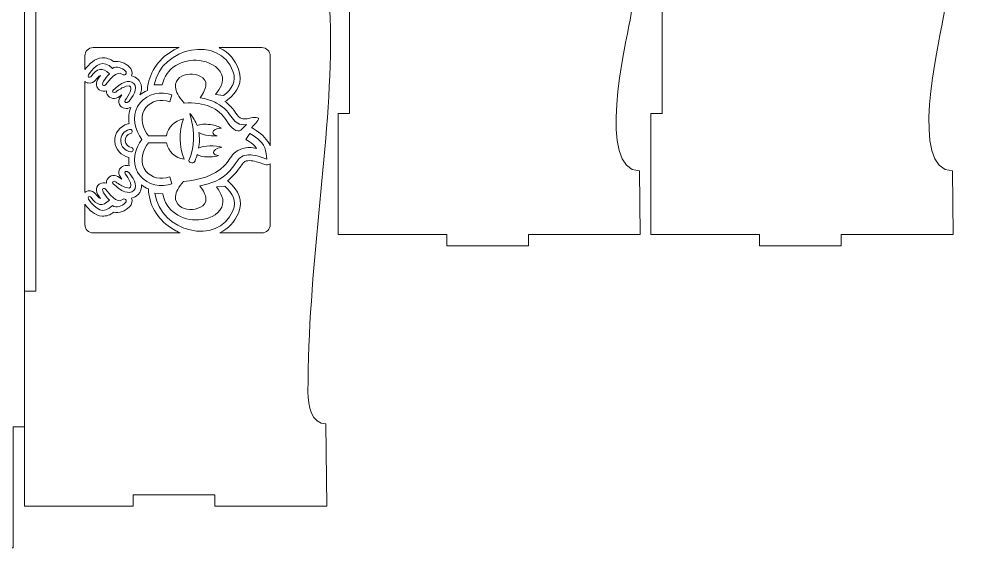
# Model space of a CAD drawing. Header units: millimetres. Extents: x -1461 to 1461, y -777 to 775.
# Drawn here: x -75.8 to 174.7, y 85.1 to 228.3 of the extents above; entities that cross this region are included whole.
import ezdxf

# ---------------------------------------------------------------- set-up
doc = ezdxf.new("R2010")
doc.units = ezdxf.units.MM
doc.header["$MEASUREMENT"] = 0
doc.layers.add('Camada 1', color=7, linetype='Continuous')

msp = doc.modelspace()

# ---------------------------------------------------------------- linework, layer by layer
at = {"layer": 'Camada 1', "color": 250, "lineweight": 20}
for points, knots in [([(6.8056, 290.9097), (6.5481, 319.8401), (0.8216, 350.2148), (0.8216, 382.8412), (0.8216, 382.8412), (0.8216, 386.4996), (1.8076, 391.3169), (5.6054, 391.3169), (5.6054, 391.3169), (5.6054, 391.3169), (5.8027, 413.1373), (5.8027, 413.1373), (5.8027, 413.1373), (5.8027, 413.1373), (-23.8626, 413.1622), (-23.8626, 413.1622), (-23.8626, 413.1622), (-23.8626, 413.1622), (-23.8626, 410.1373), (-23.8626, 410.1373), (-23.8626, 410.1373), (-23.8626, 410.1373), (-45.4768, 410.1373), (-45.4768, 410.1373), (-45.4768, 410.1373), (-45.4768, 410.1373), (-45.4768, 413.1622), (-45.4768, 413.1622), (-45.4768, 413.1622), (-45.4768, 413.1622), (-74.2823, 413.1373), (-74.2823, 413.1373), (-74.2823, 413.1373), (-74.2823, 413.1373), (-74.2823, 356.1361), (-74.2823, 356.1361), (-74.2823, 356.1361), (-74.2823, 356.1361), (-71.276, 356.1361), (-71.276, 356.1361), (-71.276, 356.1361), (-71.276, 356.1361), (-71.276, 156.1387), (-71.276, 156.1387), (-71.276, 156.1387), (-71.276, 156.1387), (-74.2823, 156.1387), (-74.2823, 156.1387), (-74.2823, 156.1387), (-74.2823, 156.1387), (-74.2823, 99.1375), (-74.2823, 99.1375), (-74.2823, 99.1375), (-74.2823, 99.1375), (-45.4768, 99.1126), (-45.4768, 99.1126), (-45.4768, 99.1126), (-45.4768, 99.1126), (-45.4768, 102.1375), (-45.4768, 102.1375), (-45.4768, 102.1375), (-45.4768, 102.1375), (-23.8626, 102.1375), (-23.8626, 102.1375), (-23.8626, 102.1375), (-23.8626, 102.1375), (-23.8626, 99.1126), (-23.8626, 99.1126), (-23.8626, 99.1126), (-23.8626, 99.1126), (5.8027, 99.1375), (5.8027, 99.1375), (5.8027, 99.1375), (5.8027, 99.1375), (5.6054, 120.9579), (5.6054, 120.9579), (5.6054, 120.9579), (1.8076, 120.9579), (0.8216, 125.7752), (0.8216, 129.4336), (0.8216, 129.4336), (0.8216, 162.06), (6.5481, 192.4347), (6.8056, 221.3651), (6.8056, 221.3651), (6.9173, 233.8573), (5.9213, 245.3468), (2.26, 256.1133), (2.26, 256.1133), (2.26, 256.1133), (2.2682, 256.1374), (2.2682, 256.1374), (2.2682, 256.1374), (2.2682, 256.1374), (2.26, 256.1615), (2.26, 256.1615), (2.26, 256.1615), (5.9213, 266.928), (6.9173, 278.4175), (6.8056, 290.9097)], [0, 0, 0, 0, 0.03846154, 0.03846154, 0.03846154, 0.03846154, 0.07692308, 0.07692308, 0.07692308, 0.07692308, 0.11538462, 0.11538462, 0.11538462, 0.11538462, 0.15384615, 0.15384615, 0.15384615, 0.15384615, 0.19230769, 0.19230769, 0.19230769, 0.19230769, 0.23076923, 0.23076923, 0.23076923, 0.23076923, 0.26923077, 0.26923077, 0.26923077, 0.26923077, 0.30769231, 0.30769231, 0.30769231, 0.30769231, 0.34615385, 0.34615385, 0.34615385, 0.34615385, 0.38461538, 0.38461538, 0.38461538, 0.38461538, 0.42307692, 0.42307692, 0.42307692, 0.42307692, 0.46153846, 0.46153846, 0.46153846, 0.46153846, 0.5, 0.5, 0.5, 0.5, 0.53846154, 0.53846154, 0.53846154, 0.53846154, 0.57692308, 0.57692308, 0.57692308, 0.57692308, 0.61538462, 0.61538462, 0.61538462, 0.61538462, 0.65384615, 0.65384615, 0.65384615, 0.65384615, 0.69230769, 0.69230769, 0.69230769, 0.69230769, 0.73076923, 0.73076923, 0.73076923, 0.73076923, 0.76923077, 0.76923077, 0.76923077, 0.76923077, 0.80769231, 0.80769231, 0.80769231, 0.80769231, 0.84615385, 0.84615385, 0.84615385, 0.84615385, 0.88461538, 0.88461538, 0.88461538, 0.88461538, 0.92307692, 0.92307692, 0.92307692, 0.92307692, 1, 1, 1, 1]), ([(11.8027, 378.115), (11.8027, 378.115), (11.8027, 203.2142), (11.8027, 203.2142), (11.8027, 203.2142), (11.8027, 203.2142), (8.8027, 203.2142), (8.8027, 203.2142), (8.8027, 203.2142), (8.8027, 203.2142), (8.8027, 171.1919), (8.8027, 171.1919), (8.8027, 171.1919), (8.8027, 171.1919), (11.8027, 171.1919), (11.8027, 171.1919), (11.8027, 171.1919), (11.8027, 171.1919), (11.8027, 171.1894), (11.8027, 171.1894), (11.8027, 171.1894), (11.8027, 171.1894), (37.6082, 171.1696), (37.6082, 171.1696), (37.6082, 171.1696), (37.6082, 171.1696), (37.6082, 168.1919), (37.6082, 168.1919), (37.6082, 168.1919), (37.6082, 168.1919), (59.2224, 168.1919), (59.2224, 168.1919), (59.2224, 168.1919), (59.2224, 168.1919), (59.2224, 171.1696), (59.2224, 171.1696), (59.2224, 171.1696), (59.2224, 171.1696), (88.8877, 171.1919), (88.8877, 171.1919), (88.8877, 171.1919), (88.8877, 171.1919), (88.711, 188.0372), (88.711, 188.0372), (88.711, 188.0372), (77.0869, 188.0372), (85.0314, 221.7011), (86.1694, 227.9679), (86.1694, 227.9679), (90.7963, 253.4472), (91.7824, 265.5646), (83.2468, 290.6646), (83.2468, 290.6646), (91.3805, 314.5826), (91.471, 327.579), (85.7506, 351.9555), (85.7506, 351.9555), (84.6075, 356.8268), (77.0447, 393.292), (88.711, 393.292), (88.711, 393.292), (88.711, 393.292), (88.8877, 410.1373), (88.8877, 410.1373), (88.8877, 410.1373), (88.8877, 410.1373), (59.2224, 410.1596), (59.2224, 410.1596), (59.2224, 410.1596), (59.2224, 410.1596), (59.2224, 413.1373), (59.2224, 413.1373), (59.2224, 413.1373), (59.2224, 413.1373), (37.6082, 413.1373), (37.6082, 413.1373), (37.6082, 413.1373), (37.6082, 413.1373), (37.6082, 410.1596), (37.6082, 410.1596), (37.6082, 410.1596), (37.6082, 410.1596), (11.8027, 410.1398), (11.8027, 410.1398), (11.8027, 410.1398), (11.8027, 410.1398), (11.8027, 410.1373), (11.8027, 410.1373), (11.8027, 410.1373), (11.8027, 410.1373), (8.8027, 410.1373), (8.8027, 410.1373), (8.8027, 410.1373), (8.8027, 410.1373), (8.8027, 378.115), (8.8027, 378.115), (8.8027, 378.115), (8.8027, 378.115), (11.8027, 378.115), (11.8027, 378.115)], [0, 0, 0, 0, 0.03846154, 0.03846154, 0.03846154, 0.03846154, 0.07692308, 0.07692308, 0.07692308, 0.07692308, 0.11538462, 0.11538462, 0.11538462, 0.11538462, 0.15384615, 0.15384615, 0.15384615, 0.15384615, 0.19230769, 0.19230769, 0.19230769, 0.19230769, 0.23076923, 0.23076923, 0.23076923, 0.23076923, 0.26923077, 0.26923077, 0.26923077, 0.26923077, 0.30769231, 0.30769231, 0.30769231, 0.30769231, 0.34615385, 0.34615385, 0.34615385, 0.34615385, 0.38461538, 0.38461538, 0.38461538, 0.38461538, 0.42307692, 0.42307692, 0.42307692, 0.42307692, 0.46153846, 0.46153846, 0.46153846, 0.46153846, 0.5, 0.5, 0.5, 0.5, 0.53846154, 0.53846154, 0.53846154, 0.53846154, 0.57692308, 0.57692308, 0.57692308, 0.57692308, 0.61538462, 0.61538462, 0.61538462, 0.61538462, 0.65384615, 0.65384615, 0.65384615, 0.65384615, 0.69230769, 0.69230769, 0.69230769, 0.69230769, 0.73076923, 0.73076923, 0.73076923, 0.73076923, 0.76923077, 0.76923077, 0.76923077, 0.76923077, 0.80769231, 0.80769231, 0.80769231, 0.80769231, 0.84615385, 0.84615385, 0.84615385, 0.84615385, 0.88461538, 0.88461538, 0.88461538, 0.88461538, 0.92307692, 0.92307692, 0.92307692, 0.92307692, 1, 1, 1, 1]), ([(94.711, 378.115), (94.711, 378.115), (94.711, 203.2142), (94.711, 203.2142), (94.711, 203.2142), (94.711, 203.2142), (91.711, 203.2142), (91.711, 203.2142), (91.711, 203.2142), (91.711, 203.2142), (91.711, 171.1919), (91.711, 171.1919), (91.711, 171.1919), (91.711, 171.1919), (94.711, 171.1919), (94.711, 171.1919), (94.711, 171.1919), (94.711, 171.1919), (94.711, 171.1894), (94.711, 171.1894), (94.711, 171.1894), (94.711, 171.1894), (120.5165, 171.1696), (120.5165, 171.1696), (120.5165, 171.1696), (120.5165, 171.1696), (120.5165, 168.1919), (120.5165, 168.1919), (120.5165, 168.1919), (120.5165, 168.1919), (142.1307, 168.1919), (142.1307, 168.1919), (142.1307, 168.1919), (142.1307, 168.1919), (142.1307, 171.1696), (142.1307, 171.1696), (142.1307, 171.1696), (142.1307, 171.1696), (171.796, 171.1919), (171.796, 171.1919), (171.796, 171.1919), (171.796, 171.1919), (171.6193, 188.0372), (171.6193, 188.0372), (171.6193, 188.0372), (159.9952, 188.0372), (167.9397, 221.7011), (169.0777, 227.9679), (169.0777, 227.9679), (173.7046, 253.4472), (174.6907, 265.5646), (166.1551, 290.6646), (166.1551, 290.6646), (174.2888, 314.5826), (174.3793, 327.579), (168.6589, 351.9555), (168.6589, 351.9555), (167.5158, 356.8268), (159.953, 393.292), (171.6193, 393.292), (171.6193, 393.292), (171.6193, 393.292), (171.796, 410.1373), (171.796, 410.1373), (171.796, 410.1373), (171.796, 410.1373), (142.1307, 410.1596), (142.1307, 410.1596), (142.1307, 410.1596), (142.1307, 410.1596), (142.1307, 413.1373), (142.1307, 413.1373), (142.1307, 413.1373), (142.1307, 413.1373), (120.5165, 413.1373), (120.5165, 413.1373), (120.5165, 413.1373), (120.5165, 413.1373), (120.5165, 410.1596), (120.5165, 410.1596), (120.5165, 410.1596), (120.5165, 410.1596), (94.711, 410.1398), (94.711, 410.1398), (94.711, 410.1398), (94.711, 410.1398), (94.711, 410.1373), (94.711, 410.1373), (94.711, 410.1373), (94.711, 410.1373), (91.711, 410.1373), (91.711, 410.1373), (91.711, 410.1373), (91.711, 410.1373), (91.711, 378.115), (91.711, 378.115), (91.711, 378.115), (91.711, 378.115), (94.711, 378.115), (94.711, 378.115)], [0, 0, 0, 0, 0.03846154, 0.03846154, 0.03846154, 0.03846154, 0.07692308, 0.07692308, 0.07692308, 0.07692308, 0.11538462, 0.11538462, 0.11538462, 0.11538462, 0.15384615, 0.15384615, 0.15384615, 0.15384615, 0.19230769, 0.19230769, 0.19230769, 0.19230769, 0.23076923, 0.23076923, 0.23076923, 0.23076923, 0.26923077, 0.26923077, 0.26923077, 0.26923077, 0.30769231, 0.30769231, 0.30769231, 0.30769231, 0.34615385, 0.34615385, 0.34615385, 0.34615385, 0.38461538, 0.38461538, 0.38461538, 0.38461538, 0.42307692, 0.42307692, 0.42307692, 0.42307692, 0.46153846, 0.46153846, 0.46153846, 0.46153846, 0.5, 0.5, 0.5, 0.5, 0.53846154, 0.53846154, 0.53846154, 0.53846154, 0.57692308, 0.57692308, 0.57692308, 0.57692308, 0.61538462, 0.61538462, 0.61538462, 0.61538462, 0.65384615, 0.65384615, 0.65384615, 0.65384615, 0.69230769, 0.69230769, 0.69230769, 0.69230769, 0.73076923, 0.73076923, 0.73076923, 0.73076923, 0.76923077, 0.76923077, 0.76923077, 0.76923077, 0.80769231, 0.80769231, 0.80769231, 0.80769231, 0.84615385, 0.84615385, 0.84615385, 0.84615385, 0.88461538, 0.88461538, 0.88461538, 0.88461538, 0.92307692, 0.92307692, 0.92307692, 0.92307692, 1, 1, 1, 1]), ([(-134.2835, 330.0523), (-134.2835, 330.0523), (-334.2809, 330.0523), (-334.2809, 330.0523), (-334.2809, 330.0523), (-334.2809, 330.0523), (-334.2809, 327.0523), (-334.2809, 327.0523), (-334.2809, 327.0523), (-334.2809, 327.0523), (-391.2821, 327.0523), (-391.2821, 327.0523), (-391.2821, 327.0523), (-391.2821, 327.0523), (-391.2821, 295.03), (-391.2821, 295.03), (-391.2821, 295.03), (-391.2821, 295.03), (-394.2821, 295.03), (-394.2821, 295.03), (-394.2821, 295.03), (-394.2821, 295.03), (-394.2821, 120.1292), (-394.2821, 120.1292), (-394.2821, 120.1292), (-394.2821, 120.1292), (-391.2821, 120.1292), (-391.2821, 120.1292), (-391.2821, 120.1292), (-391.2821, 120.1292), (-391.2821, 88.1069), (-391.2821, 88.1069), (-391.2821, 88.1069), (-391.2821, 88.1069), (-334.2809, 88.1069), (-334.2809, 88.1069), (-334.2809, 88.1069), (-334.2809, 88.1069), (-334.2809, 85.1069), (-334.2809, 85.1069), (-334.2809, 85.1069), (-334.2809, 85.1069), (-134.2835, 85.1069), (-134.2835, 85.1069), (-134.2835, 85.1069), (-134.2835, 85.1069), (-134.2835, 88.1069), (-134.2835, 88.1069), (-134.2835, 88.1069), (-134.2835, 88.1069), (-77.2821, 88.1069), (-77.2821, 88.1069), (-77.2821, 88.1069), (-77.2821, 88.1069), (-77.2821, 120.1292), (-77.2821, 120.1292), (-77.2821, 120.1292), (-77.2821, 120.1292), (-74.2821, 120.1292), (-74.2821, 120.1292), (-74.2821, 120.1292), (-74.2821, 120.1292), (-74.2821, 295.03), (-74.2821, 295.03), (-74.2821, 295.03), (-74.2821, 295.03), (-77.2821, 295.03), (-77.2821, 295.03), (-77.2821, 295.03), (-77.2821, 295.03), (-77.2821, 327.0523), (-77.2821, 327.0523), (-77.2821, 327.0523), (-77.2821, 327.0523), (-134.2835, 327.0523), (-134.2835, 327.0523), (-134.2835, 327.0523), (-134.2835, 327.0523), (-134.2835, 330.0523), (-134.2835, 330.0523)], [0, 0, 0, 0, 0.04761905, 0.04761905, 0.04761905, 0.04761905, 0.0952381, 0.0952381, 0.0952381, 0.0952381, 0.14285714, 0.14285714, 0.14285714, 0.14285714, 0.19047619, 0.19047619, 0.19047619, 0.19047619, 0.23809524, 0.23809524, 0.23809524, 0.23809524, 0.28571429, 0.28571429, 0.28571429, 0.28571429, 0.33333333, 0.33333333, 0.33333333, 0.33333333, 0.38095238, 0.38095238, 0.38095238, 0.38095238, 0.42857143, 0.42857143, 0.42857143, 0.42857143, 0.47619048, 0.47619048, 0.47619048, 0.47619048, 0.52380952, 0.52380952, 0.52380952, 0.52380952, 0.57142857, 0.57142857, 0.57142857, 0.57142857, 0.61904762, 0.61904762, 0.61904762, 0.61904762, 0.66666667, 0.66666667, 0.66666667, 0.66666667, 0.71428571, 0.71428571, 0.71428571, 0.71428571, 0.76190476, 0.76190476, 0.76190476, 0.76190476, 0.80952381, 0.80952381, 0.80952381, 0.80952381, 0.85714286, 0.85714286, 0.85714286, 0.85714286, 0.9047619, 0.9047619, 0.9047619, 0.9047619, 1, 1, 1, 1]), ([(-39.9452, 210.7917), (-38.0061, 221.0395), (-22.4803, 224.0079), (-19.0403, 214.4367), (-19.0403, 214.4367), (-18.0292, 211.6231), (-19.3829, 209.8088), (-21.5291, 207.9636), (-21.5291, 207.9636), (-21.5291, 207.9636), (-23.7011, 208.3093), (-23.7011, 208.3093), (-23.7011, 208.3093), (-22.5031, 209.8686), (-21.2413, 211.5604), (-22.0495, 213.6248), (-22.0495, 213.6248), (-22.9129, 215.8306), (-25.7002, 216.9756), (-27.9301, 217.2614), (-27.9301, 217.2614), (-32.3809, 217.8322), (-36.9461, 215.2586), (-37.7812, 210.8448), (-37.7812, 210.8448), (-37.7812, 210.8448), (-39.9452, 210.7917), (-39.9452, 210.7917)], [0, 0, 0, 0, 0.125, 0.125, 0.125, 0.125, 0.25, 0.25, 0.25, 0.25, 0.375, 0.375, 0.375, 0.375, 0.5, 0.5, 0.5, 0.5, 0.625, 0.625, 0.625, 0.625, 0.75, 0.75, 0.75, 0.75, 1, 1, 1, 1]), ([(-56.1025, 220.6863), (-56.1025, 220.6863), (-33.3176, 220.6863), (-33.3176, 220.6863), (-33.3176, 220.6863), (-33.5154, 220.6055), (-33.711, 220.521), (-33.9042, 220.4322), (-33.9042, 220.4322), (-37.8286, 218.6278), (-40.6983, 215.2695), (-41.4929, 211.0704), (-41.4929, 211.0704), (-41.5954, 210.5298), (-41.8044, 209.981), (-41.7265, 209.3053), (-41.7265, 209.3053), (-42.6247, 208.9301), (-42.851, 208.7695), (-43.6824, 208.1569), (-43.6824, 208.1569), (-43.3045, 209.0534), (-43.1341, 210), (-43.3853, 210.9107), (-43.3853, 210.9107), (-43.5274, 211.4261), (-43.795, 211.8883), (-44.1703, 212.2765), (-44.1703, 212.2765), (-44.6719, 212.7954), (-45.2861, 213.0787), (-45.9418, 213.1886), (-45.9418, 213.1886), (-45.6062, 213.9643), (-45.7675, 214.8958), (-46.4207, 215.5199), (-46.4207, 215.5199), (-47.5786, 216.6261), (-49.1584, 217.3233), (-50.6793, 216.9739), (-50.6793, 216.9739), (-51.5454, 217.635), (-52.5626, 218.0662), (-53.7119, 217.9887), (-53.7119, 217.9887), (-55.6516, 217.858), (-57.1562, 216.3285), (-58.283, 214.8611), (-58.283, 214.8611), (-58.283, 214.8611), (-58.283, 218.5058), (-58.283, 218.5058), (-58.283, 218.5058), (-58.283, 219.7051), (-57.3018, 220.6863), (-56.1025, 220.6863)], [0, 0, 0, 0, 0.06666667, 0.06666667, 0.06666667, 0.06666667, 0.13333333, 0.13333333, 0.13333333, 0.13333333, 0.2, 0.2, 0.2, 0.2, 0.26666667, 0.26666667, 0.26666667, 0.26666667, 0.33333333, 0.33333333, 0.33333333, 0.33333333, 0.4, 0.4, 0.4, 0.4, 0.46666667, 0.46666667, 0.46666667, 0.46666667, 0.53333333, 0.53333333, 0.53333333, 0.53333333, 0.6, 0.6, 0.6, 0.6, 0.66666667, 0.66666667, 0.66666667, 0.66666667, 0.73333333, 0.73333333, 0.73333333, 0.73333333, 0.8, 0.8, 0.8, 0.8, 0.86666667, 0.86666667, 0.86666667, 0.86666667, 1, 1, 1, 1]), ([(-22.7108, 220.6863), (-22.7108, 220.6863), (-11.3659, 220.6863), (-11.3659, 220.6863), (-11.3659, 220.6863), (-10.1666, 220.6863), (-9.1854, 219.7051), (-9.1854, 218.5058), (-9.1854, 218.5058), (-9.1854, 218.5058), (-9.1854, 194.637), (-9.1854, 194.637), (-9.1854, 194.637), (-9.9013, 196.2889), (-11.1849, 197.6617), (-12.8748, 198.7189), (-12.8748, 198.7189), (-12.8748, 198.7189), (-13.7029, 199.2371), (-13.7029, 199.2371), (-13.7029, 199.2371), (-13.8351, 199.3198), (-13.9754, 199.3806), (-14.1193, 199.4208), (-14.1193, 199.4208), (-13.8079, 199.8647), (-12.0666, 201.4455), (-12.3125, 201.9517), (-12.3125, 201.9517), (-12.6065, 202.5569), (-14.9261, 201.881), (-15.608, 201.8039), (-15.608, 201.8039), (-16.1283, 201.7451), (-16.6972, 201.7341), (-17.1385, 202.0491), (-17.1385, 202.0491), (-17.7026, 202.4518), (-18.375, 203.5204), (-18.81, 204.0818), (-18.81, 204.0818), (-19.5352, 205.0174), (-20.3054, 205.7933), (-21.2146, 206.4542), (-21.2146, 206.4542), (-20.9506, 206.5051), (-20.7054, 206.6252), (-20.4884, 206.8117), (-20.4884, 206.8117), (-17.8787, 209.0555), (-16.3101, 211.481), (-17.555, 214.9447), (-17.555, 214.9447), (-18.4376, 217.4004), (-20.1043, 219.3774), (-22.4845, 220.5761), (-22.4845, 220.5761), (-22.4845, 220.5761), (-22.7108, 220.6863), (-22.7108, 220.6863)], [0, 0, 0, 0, 0.0625, 0.0625, 0.0625, 0.0625, 0.125, 0.125, 0.125, 0.125, 0.1875, 0.1875, 0.1875, 0.1875, 0.25, 0.25, 0.25, 0.25, 0.3125, 0.3125, 0.3125, 0.3125, 0.375, 0.375, 0.375, 0.375, 0.4375, 0.4375, 0.4375, 0.4375, 0.5, 0.5, 0.5, 0.5, 0.5625, 0.5625, 0.5625, 0.5625, 0.625, 0.625, 0.625, 0.625, 0.6875, 0.6875, 0.6875, 0.6875, 0.75, 0.75, 0.75, 0.75, 0.8125, 0.8125, 0.8125, 0.8125, 0.875, 0.875, 0.875, 0.875, 1, 1, 1, 1]), ([(-47.5219, 214.4229), (-47.2897, 214.2011), (-47.2857, 213.8352), (-47.5132, 213.6087), (-47.5132, 213.6087), (-47.7406, 213.382), (-48.1157, 213.3783), (-48.3479, 213.6001), (-48.3479, 213.6001), (-49.716, 214.9073), (-52.0144, 211.844), (-52.7152, 210.9052), (-52.7152, 210.9052), (-52.8953, 210.6637), (-53.2818, 210.6121), (-53.508, 210.7405), (-53.508, 210.7405), (-54.1673, 211.1153), (-52.1041, 213.453), (-51.7879, 213.7442), (-51.7879, 213.7442), (-53.5821, 215.5574), (-55.1084, 215.2072), (-56.7192, 212.9927), (-56.7192, 212.9927), (-57.026, 212.5707), (-57.7126, 213.0045), (-57.3565, 213.4941), (-57.3565, 213.4941), (-55.2894, 216.3361), (-53.3526, 217.6034), (-50.9992, 215.1829), (-50.9992, 215.1829), (-49.8841, 215.9146), (-48.5389, 215.3944), (-47.5219, 214.4229)], [0, 0, 0, 0, 0.1, 0.1, 0.1, 0.1, 0.2, 0.2, 0.2, 0.2, 0.3, 0.3, 0.3, 0.3, 0.4, 0.4, 0.4, 0.4, 0.5, 0.5, 0.5, 0.5, 0.6, 0.6, 0.6, 0.6, 0.7, 0.7, 0.7, 0.7, 0.8, 0.8, 0.8, 0.8, 1, 1, 1, 1]), ([(-46.6532, 191.5952), (-46.7125, 190.8317), (-46.6832, 190.0677), (-46.5525, 189.3291), (-46.5525, 189.3291), (-47.4847, 189.6339), (-48.5681, 189.3768), (-49.0863, 188.4379), (-49.0863, 188.4379), (-49.4861, 187.7139), (-49.3299, 186.8756), (-48.8036, 186.2593), (-48.8036, 186.2593), (-48.7255, 186.1678), (-48.617, 186.0175), (-48.4973, 185.8356), (-48.4973, 185.8356), (-48.7261, 185.9869), (-48.9468, 186.1462), (-49.1572, 186.3047), (-49.1572, 186.3047), (-50.1782, 187.0742), (-51.7165, 186.9549), (-52.3455, 185.7721), (-52.3455, 185.7721), (-52.5184, 185.4471), (-52.5818, 185.1078), (-52.5544, 184.7792), (-52.5544, 184.7792), (-53.1265, 184.9519), (-53.7679, 184.9065), (-54.3001, 184.604), (-54.3001, 184.604), (-54.5197, 184.4791), (-54.7101, 184.3119), (-54.8592, 184.1109), (-54.8592, 184.1109), (-55.6986, 182.9796), (-54.8772, 181.6379), (-54.1747, 180.6861), (-54.1747, 180.6861), (-54.6334, 180.8686), (-55.2256, 181.6248), (-55.4354, 181.9134), (-55.4354, 181.9134), (-55.88, 182.5246), (-56.6338, 182.8341), (-57.3915, 182.7004), (-57.3915, 182.7004), (-57.7372, 182.6393), (-58.0374, 182.5017), (-58.283, 182.3116), (-58.283, 182.3116), (-58.283, 182.3116), (-58.283, 211.706), (-58.283, 211.706), (-58.283, 211.706), (-58.0374, 211.516), (-57.7372, 211.3783), (-57.3915, 211.3174), (-57.3915, 211.3174), (-56.6338, 211.1836), (-55.88, 211.493), (-55.4354, 212.1042), (-55.4354, 212.1042), (-55.2256, 212.3929), (-54.6334, 213.1492), (-54.1747, 213.3316), (-54.1747, 213.3316), (-54.8772, 212.3797), (-55.6986, 211.0382), (-54.8592, 209.9067), (-54.8592, 209.9067), (-54.7101, 209.7059), (-54.5197, 209.5386), (-54.3001, 209.4137), (-54.3001, 209.4137), (-53.7679, 209.1112), (-53.1265, 209.0657), (-52.5544, 209.2384), (-52.5544, 209.2384), (-52.5818, 208.91), (-52.5184, 208.5707), (-52.3455, 208.2457), (-52.3455, 208.2457), (-51.7165, 207.0629), (-50.1782, 206.9436), (-49.1572, 207.713), (-49.1572, 207.713), (-48.9468, 207.8716), (-48.7261, 208.0309), (-48.4973, 208.1821), (-48.4973, 208.1821), (-48.617, 208.0002), (-48.7255, 207.8498), (-48.8036, 207.7584), (-48.8036, 207.7584), (-49.3299, 207.1421), (-49.4861, 206.3039), (-49.0863, 205.5798), (-49.0863, 205.5798), (-48.4916, 204.5023), (-47.1525, 204.3228), (-46.1519, 204.86), (-46.1519, 204.86), (-46.6761, 203.5215), (-46.7911, 202.0248), (-46.588, 200.5549), (-46.588, 200.5549), (-46.6951, 200.5428), (-46.8023, 200.5229), (-46.9091, 200.4943), (-46.9091, 200.4943), (-49.0336, 199.9281), (-50.4868, 197.9553), (-50.3596, 195.8105), (-50.3596, 195.8105), (-50.2368, 193.7418), (-48.7083, 192.0228), (-46.6532, 191.5952)], [0, 0, 0, 0, 0.03225806, 0.03225806, 0.03225806, 0.03225806, 0.06451613, 0.06451613, 0.06451613, 0.06451613, 0.09677419, 0.09677419, 0.09677419, 0.09677419, 0.12903226, 0.12903226, 0.12903226, 0.12903226, 0.16129032, 0.16129032, 0.16129032, 0.16129032, 0.19354839, 0.19354839, 0.19354839, 0.19354839, 0.22580645, 0.22580645, 0.22580645, 0.22580645, 0.25806452, 0.25806452, 0.25806452, 0.25806452, 0.29032258, 0.29032258, 0.29032258, 0.29032258, 0.32258065, 0.32258065, 0.32258065, 0.32258065, 0.35483871, 0.35483871, 0.35483871, 0.35483871, 0.38709677, 0.38709677, 0.38709677, 0.38709677, 0.41935484, 0.41935484, 0.41935484, 0.41935484, 0.4516129, 0.4516129, 0.4516129, 0.4516129, 0.48387097, 0.48387097, 0.48387097, 0.48387097, 0.51612903, 0.51612903, 0.51612903, 0.51612903, 0.5483871, 0.5483871, 0.5483871, 0.5483871, 0.58064516, 0.58064516, 0.58064516, 0.58064516, 0.61290323, 0.61290323, 0.61290323, 0.61290323, 0.64516129, 0.64516129, 0.64516129, 0.64516129, 0.67741935, 0.67741935, 0.67741935, 0.67741935, 0.70967742, 0.70967742, 0.70967742, 0.70967742, 0.74193548, 0.74193548, 0.74193548, 0.74193548, 0.77419355, 0.77419355, 0.77419355, 0.77419355, 0.80645161, 0.80645161, 0.80645161, 0.80645161, 0.83870968, 0.83870968, 0.83870968, 0.83870968, 0.87096774, 0.87096774, 0.87096774, 0.87096774, 0.90322581, 0.90322581, 0.90322581, 0.90322581, 0.93548387, 0.93548387, 0.93548387, 0.93548387, 1, 1, 1, 1]), ([(-30.4867, 213.6639), (-28.7262, 213.7652), (-26.075, 212.9187), (-26.1984, 210.8231), (-26.1984, 210.8231), (-26.2529, 209.8991), (-26.7804, 208.7619), (-27.7813, 207.4112), (-27.7813, 207.4112), (-26.211, 207.1553), (-24.7086, 206.68), (-23.3856, 205.9842), (-23.3856, 205.9842), (-18.7567, 203.55), (-19.6033, 199.806), (-15.4266, 200.2787), (-15.4266, 200.2787), (-15.4266, 200.2787), (-16.9644, 198.8256), (-16.9644, 198.8256), (-16.9644, 198.8256), (-17.8922, 197.9489), (-19.6706, 199.5531), (-20.7978, 201.3709), (-20.7978, 201.3709), (-22.777, 204.5624), (-26.5697, 206.3967), (-31.9437, 205.9691), (-31.9437, 205.9691), (-31.9437, 205.9691), (-32.1355, 206.2575), (-32.1355, 206.2575), (-32.1355, 206.2575), (-33.4378, 207.7188), (-34.1428, 209.0379), (-34.2505, 210.2146), (-34.2505, 210.2146), (-34.4555, 212.4582), (-32.5539, 213.5449), (-30.4867, 213.6639)], [0, 0, 0, 0, 0.09090909, 0.09090909, 0.09090909, 0.09090909, 0.18181818, 0.18181818, 0.18181818, 0.18181818, 0.27272727, 0.27272727, 0.27272727, 0.27272727, 0.36363636, 0.36363636, 0.36363636, 0.36363636, 0.45454545, 0.45454545, 0.45454545, 0.45454545, 0.54545455, 0.54545455, 0.54545455, 0.54545455, 0.63636364, 0.63636364, 0.63636364, 0.63636364, 0.72727273, 0.72727273, 0.72727273, 0.72727273, 0.81818182, 0.81818182, 0.81818182, 0.81818182, 1, 1, 1, 1]), ([(-45.3153, 211.2231), (-43.9836, 209.8456), (-45.7832, 207.4398), (-46.6823, 206.3872), (-46.6823, 206.3872), (-47.1783, 205.8063), (-48.0903, 206.1948), (-47.5945, 206.7757), (-47.5945, 206.7757), (-46.9283, 207.5556), (-44.6645, 211.2204), (-47.3464, 210.4392), (-47.3464, 210.4392), (-48.3655, 210.1422), (-49.286, 209.5561), (-50.1193, 208.9282), (-50.1193, 208.9282), (-50.7326, 208.466), (-51.3424, 209.0411), (-50.7291, 209.5033), (-50.7291, 209.5033), (-49.7705, 210.2257), (-48.8546, 211.2019), (-47.6842, 211.5426), (-47.6842, 211.5426), (-46.9102, 211.7681), (-45.9242, 211.8529), (-45.3153, 211.2231)], [0, 0, 0, 0, 0.125, 0.125, 0.125, 0.125, 0.25, 0.25, 0.25, 0.25, 0.375, 0.375, 0.375, 0.375, 0.5, 0.5, 0.5, 0.5, 0.625, 0.625, 0.625, 0.625, 0.75, 0.75, 0.75, 0.75, 1, 1, 1, 1]), ([(-32.1624, 201.7982), (-33.3892, 198.3174), (-33.334, 194.5284), (-32.0063, 191.0832), (-32.0063, 191.0832), (-34.3592, 191.4401), (-36.18, 193.2025), (-36.6197, 195.4168), (-36.6197, 195.4168), (-36.6197, 195.4168), (-41.4645, 195.4168), (-41.4645, 195.4168), (-41.4645, 195.4168), (-42.9298, 193.7265), (-43.7462, 190.5895), (-42.6157, 188.6525), (-42.6157, 188.6525), (-41.4394, 186.6368), (-39.0286, 185.6326), (-36.7227, 186.198), (-36.7227, 186.198), (-36.7227, 186.198), (-35.7688, 186.4319), (-35.7688, 186.4319), (-35.7688, 186.4319), (-35.7688, 186.4319), (-35.2893, 184.5704), (-35.2893, 184.5704), (-35.2893, 184.5704), (-35.2893, 184.5704), (-36.2433, 184.3365), (-36.2433, 184.3365), (-36.2433, 184.3365), (-39.4043, 183.5616), (-42.713, 184.9397), (-44.3254, 187.703), (-44.3254, 187.703), (-45.8144, 190.2543), (-45.0369, 194.0388), (-43.1983, 196.3765), (-43.1983, 196.3765), (-45.0369, 198.7141), (-45.8144, 202.4986), (-44.3254, 205.0499), (-44.3254, 205.0499), (-42.713, 207.8132), (-39.4043, 209.1913), (-36.2433, 208.4164), (-36.2433, 208.4164), (-36.2433, 208.4164), (-35.2893, 208.1825), (-35.2893, 208.1825), (-35.2893, 208.1825), (-35.2893, 208.1825), (-35.7688, 206.321), (-35.7688, 206.321), (-35.7688, 206.321), (-35.7688, 206.321), (-36.7227, 206.5549), (-36.7227, 206.5549), (-36.7227, 206.5549), (-39.0286, 207.1203), (-41.4394, 206.1161), (-42.6157, 204.1005), (-42.6157, 204.1005), (-43.7462, 202.1634), (-42.9298, 199.0264), (-41.4645, 197.3361), (-41.4645, 197.3361), (-41.4645, 197.3361), (-36.648, 197.3361), (-36.648, 197.3361), (-36.648, 197.3361), (-36.2739, 199.5627), (-34.5049, 201.3761), (-32.1624, 201.7982)], [0, 0, 0, 0, 0.05, 0.05, 0.05, 0.05, 0.1, 0.1, 0.1, 0.1, 0.15, 0.15, 0.15, 0.15, 0.2, 0.2, 0.2, 0.2, 0.25, 0.25, 0.25, 0.25, 0.3, 0.3, 0.3, 0.3, 0.35, 0.35, 0.35, 0.35, 0.4, 0.4, 0.4, 0.4, 0.45, 0.45, 0.45, 0.45, 0.5, 0.5, 0.5, 0.5, 0.55, 0.55, 0.55, 0.55, 0.6, 0.6, 0.6, 0.6, 0.65, 0.65, 0.65, 0.65, 0.7, 0.7, 0.7, 0.7, 0.75, 0.75, 0.75, 0.75, 0.8, 0.8, 0.8, 0.8, 0.85, 0.85, 0.85, 0.85, 0.9, 0.9, 0.9, 0.9, 1, 1, 1, 1]), ([(-28.5648, 200.0303), (-27.8308, 200.3845), (-26.4986, 200.5047), (-25.0209, 200.2923), (-25.0209, 200.2923), (-23.7867, 200.115), (-22.7183, 199.7441), (-22.0511, 199.3089), (-22.0511, 199.3089), (-22.0511, 199.3089), (-22.1725, 199.3104), (-22.1725, 199.3104), (-22.1725, 199.3104), (-23.4016, 199.3104), (-24.398, 198.8329), (-24.398, 198.244), (-24.398, 198.244), (-24.398, 197.8426), (-23.9353, 197.4932), (-23.2518, 197.3111), (-23.2518, 197.3111), (-23.8967, 197.2458), (-24.6572, 197.263), (-25.4608, 197.3784), (-25.4608, 197.3784), (-26.4951, 197.527), (-27.4131, 197.8115), (-28.0759, 198.156), (-28.0759, 198.156), (-27.8671, 196.8656), (-27.8914, 195.4898), (-28.1487, 194.0289), (-28.1487, 194.0289), (-27.4395, 194.3746), (-26.3781, 194.6219), (-25.1833, 194.6776), (-25.1833, 194.6776), (-23.9372, 194.7357), (-22.8156, 194.5727), (-22.0748, 194.271), (-22.0748, 194.271), (-22.0748, 194.271), (-22.1944, 194.2497), (-22.1944, 194.2497), (-22.1944, 194.2497), (-23.4003, 194.0185), (-24.2836, 193.3627), (-24.1672, 192.7847), (-24.1672, 192.7847), (-24.0879, 192.391), (-23.565, 192.135), (-22.8584, 192.0849), (-22.8584, 192.0849), (-23.4782, 191.8995), (-24.2279, 191.7734), (-25.0392, 191.7356), (-25.0392, 191.7356), (-26.5315, 191.666), (-27.8457, 191.9136), (-28.5403, 192.3368), (-28.5403, 192.3368), (-28.6946, 191.7943), (-28.8782, 191.2411), (-29.0912, 190.6769), (-29.0912, 190.6769), (-29.2403, 190.3395), (-29.588, 190.1274), (-29.9643, 190.1443), (-29.9643, 190.1443), (-30.3405, 190.1612), (-30.6666, 190.4038), (-30.783, 190.7531), (-30.783, 190.7531), (-29.1676, 194.1648), (-29.0549, 198.3205), (-30.4447, 203.2201), (-30.4447, 203.2201), (-29.6096, 202.233), (-28.983, 201.1698), (-28.5648, 200.0303)], [0, 0, 0, 0, 0.04761905, 0.04761905, 0.04761905, 0.04761905, 0.0952381, 0.0952381, 0.0952381, 0.0952381, 0.14285714, 0.14285714, 0.14285714, 0.14285714, 0.19047619, 0.19047619, 0.19047619, 0.19047619, 0.23809524, 0.23809524, 0.23809524, 0.23809524, 0.28571429, 0.28571429, 0.28571429, 0.28571429, 0.33333333, 0.33333333, 0.33333333, 0.33333333, 0.38095238, 0.38095238, 0.38095238, 0.38095238, 0.42857143, 0.42857143, 0.42857143, 0.42857143, 0.47619048, 0.47619048, 0.47619048, 0.47619048, 0.52380952, 0.52380952, 0.52380952, 0.52380952, 0.57142857, 0.57142857, 0.57142857, 0.57142857, 0.61904762, 0.61904762, 0.61904762, 0.61904762, 0.66666667, 0.66666667, 0.66666667, 0.66666667, 0.71428571, 0.71428571, 0.71428571, 0.71428571, 0.76190476, 0.76190476, 0.76190476, 0.76190476, 0.80952381, 0.80952381, 0.80952381, 0.80952381, 0.85714286, 0.85714286, 0.85714286, 0.85714286, 0.9047619, 0.9047619, 0.9047619, 0.9047619, 1, 1, 1, 1]), ([(-45.9637, 194.2027), (-45.6423, 194.1551), (-45.42, 193.8603), (-45.469, 193.5468), (-45.469, 193.5468), (-45.5179, 193.2333), (-45.82, 193.0165), (-46.1414, 193.0642), (-46.1414, 193.0642), (-47.5993, 193.2807), (-48.703, 194.463), (-48.7882, 195.8992), (-48.7882, 195.8992), (-48.873, 197.3289), (-47.9106, 198.6357), (-46.4944, 199.0132), (-46.4944, 199.0132), (-46.1808, 199.0968), (-45.8552, 198.9154), (-45.7695, 198.6094), (-45.7695, 198.6094), (-45.6838, 198.3035), (-45.8697, 197.9859), (-46.1833, 197.9023), (-46.1833, 197.9023), (-47.0642, 197.6675), (-47.6626, 196.855), (-47.6099, 195.9657), (-47.6099, 195.9657), (-47.5569, 195.0724), (-46.8704, 194.3373), (-45.9637, 194.2027)], [0, 0, 0, 0, 0.11111111, 0.11111111, 0.11111111, 0.11111111, 0.22222222, 0.22222222, 0.22222222, 0.22222222, 0.33333333, 0.33333333, 0.33333333, 0.33333333, 0.44444444, 0.44444444, 0.44444444, 0.44444444, 0.55555556, 0.55555556, 0.55555556, 0.55555556, 0.66666667, 0.66666667, 0.66666667, 0.66666667, 0.77777778, 0.77777778, 0.77777778, 0.77777778, 1, 1, 1, 1]), ([(-14.5527, 197.9446), (-14.5527, 197.9446), (-13.7247, 197.4265), (-13.7247, 197.4265), (-13.7247, 197.4265), (-11.9543, 196.3188), (-10.4573, 194.7737), (-10.2569, 192.6439), (-10.2569, 192.6439), (-10.2569, 192.6439), (-10.1163, 191.1493), (-10.1163, 191.1493), (-10.1163, 191.1493), (-10.1163, 191.1493), (-11.5661, 191.6521), (-11.5661, 191.6521), (-11.5661, 191.6521), (-12.8913, 192.1117), (-14.5998, 192.514), (-15.9919, 192.1128), (-15.9919, 192.1128), (-16.5455, 191.9533), (-16.978, 191.6816), (-17.378, 191.2792), (-17.378, 191.2792), (-17.798, 190.8566), (-18.1436, 190.3389), (-18.4815, 189.8526), (-18.4815, 189.8526), (-18.9191, 189.2225), (-19.3579, 188.6176), (-19.9091, 188.0741), (-19.9091, 188.0741), (-22.1446, 185.5093), (-24.9085, 184.6435), (-27.7932, 184.0686), (-27.7932, 184.0686), (-26.7845, 182.7108), (-26.253, 181.5682), (-26.1984, 180.6405), (-26.1984, 180.6405), (-26.075, 178.5449), (-28.7262, 177.6983), (-30.4867, 177.7997), (-30.4867, 177.7997), (-32.5539, 177.9187), (-34.4555, 179.0054), (-34.2505, 181.2492), (-34.2505, 181.2492), (-34.1428, 182.4258), (-33.4377, 183.745), (-32.1352, 185.2064), (-32.1352, 185.2064), (-27.9006, 185.646), (-24.2571, 186.5163), (-21.3076, 189.4242), (-21.3076, 189.4242), (-20.3373, 190.3806), (-19.7584, 191.6413), (-18.7905, 192.6152), (-18.7905, 192.6152), (-18.1545, 193.2551), (-17.4281, 193.7003), (-16.5491, 193.9536), (-16.5491, 193.9536), (-15.3342, 194.3035), (-14.0256, 194.2412), (-12.7695, 193.9823), (-12.7695, 193.9823), (-13.265, 194.731), (-14.0229, 195.3331), (-14.7868, 195.8111), (-14.7868, 195.8111), (-14.7868, 195.8111), (-15.6148, 196.329), (-15.6148, 196.329), (-15.6148, 196.329), (-15.6148, 196.329), (-14.5527, 197.9446), (-14.5527, 197.9446)], [0, 0, 0, 0, 0.04761905, 0.04761905, 0.04761905, 0.04761905, 0.0952381, 0.0952381, 0.0952381, 0.0952381, 0.14285714, 0.14285714, 0.14285714, 0.14285714, 0.19047619, 0.19047619, 0.19047619, 0.19047619, 0.23809524, 0.23809524, 0.23809524, 0.23809524, 0.28571429, 0.28571429, 0.28571429, 0.28571429, 0.33333333, 0.33333333, 0.33333333, 0.33333333, 0.38095238, 0.38095238, 0.38095238, 0.38095238, 0.42857143, 0.42857143, 0.42857143, 0.42857143, 0.47619048, 0.47619048, 0.47619048, 0.47619048, 0.52380952, 0.52380952, 0.52380952, 0.52380952, 0.57142857, 0.57142857, 0.57142857, 0.57142857, 0.61904762, 0.61904762, 0.61904762, 0.61904762, 0.66666667, 0.66666667, 0.66666667, 0.66666667, 0.71428571, 0.71428571, 0.71428571, 0.71428571, 0.76190476, 0.76190476, 0.76190476, 0.76190476, 0.80952381, 0.80952381, 0.80952381, 0.80952381, 0.85714286, 0.85714286, 0.85714286, 0.85714286, 0.9047619, 0.9047619, 0.9047619, 0.9047619, 1, 1, 1, 1]), ([(-12.0934, 190.2054), (-12.0934, 190.2054), (-10.6435, 189.7025), (-10.6435, 189.7025), (-10.6435, 189.7025), (-10.1363, 189.5265), (-9.6157, 189.6015), (-9.1854, 189.911), (-9.1854, 189.911), (-9.1854, 189.911), (-9.1854, 173.7693), (-9.1854, 173.7693), (-9.1854, 173.7693), (-9.1854, 172.57), (-10.1666, 171.5888), (-11.3659, 171.5888), (-11.3659, 171.5888), (-11.3659, 171.5888), (-22.5282, 171.5888), (-22.5282, 171.5888), (-22.5282, 171.5888), (-20.245, 172.6871), (-18.5816, 174.5198), (-17.6141, 176.8274), (-17.6141, 176.8274), (-16.1959, 180.2099), (-17.6387, 182.7338), (-20.1183, 185.0958), (-20.1183, 185.0958), (-20.241, 185.2126), (-20.3747, 185.3066), (-20.5177, 185.3771), (-20.5177, 185.3771), (-19.8987, 185.8504), (-19.309, 186.3979), (-18.748, 187.0363), (-18.748, 187.0363), (-18.148, 187.636), (-17.6596, 188.2989), (-17.1786, 188.9913), (-17.1786, 188.9913), (-16.8978, 189.3953), (-16.5966, 189.8596), (-16.2481, 190.2104), (-16.2481, 190.2104), (-16.0381, 190.4216), (-15.8366, 190.5566), (-15.546, 190.6403), (-15.546, 190.6403), (-14.5305, 190.9329), (-13.0591, 190.5403), (-12.0934, 190.2054)], [0, 0, 0, 0, 0.07142857, 0.07142857, 0.07142857, 0.07142857, 0.14285714, 0.14285714, 0.14285714, 0.14285714, 0.21428571, 0.21428571, 0.21428571, 0.21428571, 0.28571429, 0.28571429, 0.28571429, 0.28571429, 0.35714286, 0.35714286, 0.35714286, 0.35714286, 0.42857143, 0.42857143, 0.42857143, 0.42857143, 0.5, 0.5, 0.5, 0.5, 0.57142857, 0.57142857, 0.57142857, 0.57142857, 0.64285714, 0.64285714, 0.64285714, 0.64285714, 0.71428571, 0.71428571, 0.71428571, 0.71428571, 0.78571429, 0.78571429, 0.78571429, 0.78571429, 0.85714286, 0.85714286, 0.85714286, 0.85714286, 1, 1, 1, 1]), ([(-50.1193, 185.0896), (-49.286, 184.4616), (-48.3655, 183.8754), (-47.3464, 183.5786), (-47.3464, 183.5786), (-44.6645, 182.7974), (-46.9283, 186.4621), (-47.5945, 187.2421), (-47.5945, 187.2421), (-48.0903, 187.8229), (-47.1783, 188.2113), (-46.6823, 187.6306), (-46.6823, 187.6306), (-45.7832, 186.5779), (-43.9836, 184.1722), (-45.3153, 182.7946), (-45.3153, 182.7946), (-45.9242, 182.1648), (-46.9102, 182.2496), (-47.6842, 182.475), (-47.6842, 182.475), (-48.8546, 182.8159), (-49.7705, 183.7919), (-50.7291, 184.5144), (-50.7291, 184.5144), (-51.3424, 184.9765), (-50.7326, 185.5517), (-50.1193, 185.0896)], [0, 0, 0, 0, 0.125, 0.125, 0.125, 0.125, 0.25, 0.25, 0.25, 0.25, 0.375, 0.375, 0.375, 0.375, 0.5, 0.5, 0.5, 0.5, 0.625, 0.625, 0.625, 0.625, 0.75, 0.75, 0.75, 0.75, 1, 1, 1, 1]), ([(-58.283, 179.1566), (-57.1562, 177.6892), (-55.6516, 176.1598), (-53.7119, 176.029), (-53.7119, 176.029), (-52.5626, 175.9516), (-51.5454, 176.3827), (-50.6793, 177.0437), (-50.6793, 177.0437), (-49.1584, 176.6944), (-47.5786, 177.3916), (-46.4207, 178.4979), (-46.4207, 178.4979), (-45.7675, 179.1219), (-45.6062, 180.0534), (-45.9418, 180.8291), (-45.9418, 180.8291), (-45.2861, 180.9391), (-44.6719, 181.2223), (-44.1703, 181.7412), (-44.1703, 181.7412), (-43.4411, 182.4954), (-43.2079, 183.3849), (-43.2805, 184.2875), (-43.2805, 184.2875), (-42.7072, 183.8731), (-42.0858, 183.5287), (-41.4317, 183.261), (-41.4317, 183.261), (-41.4323, 182.7628), (-41.458, 182.9172), (-41.3183, 181.8882), (-41.3183, 181.8882), (-40.7445, 177.6551), (-38.0539, 174.1582), (-34.2291, 172.1608), (-34.2291, 172.1608), (-33.83, 171.9524), (-33.4188, 171.7614), (-32.9982, 171.5888), (-32.9982, 171.5888), (-32.9982, 171.5888), (-56.1025, 171.5888), (-56.1025, 171.5888), (-56.1025, 171.5888), (-57.3018, 171.5888), (-58.283, 172.57), (-58.283, 173.7693), (-58.283, 173.7693), (-58.283, 173.7693), (-58.283, 179.1566), (-58.283, 179.1566)], [0, 0, 0, 0, 0.07142857, 0.07142857, 0.07142857, 0.07142857, 0.14285714, 0.14285714, 0.14285714, 0.14285714, 0.21428571, 0.21428571, 0.21428571, 0.21428571, 0.28571429, 0.28571429, 0.28571429, 0.28571429, 0.35714286, 0.35714286, 0.35714286, 0.35714286, 0.42857143, 0.42857143, 0.42857143, 0.42857143, 0.5, 0.5, 0.5, 0.5, 0.57142857, 0.57142857, 0.57142857, 0.57142857, 0.64285714, 0.64285714, 0.64285714, 0.64285714, 0.71428571, 0.71428571, 0.71428571, 0.71428571, 0.78571429, 0.78571429, 0.78571429, 0.78571429, 0.85714286, 0.85714286, 0.85714286, 0.85714286, 1, 1, 1, 1]), ([(-52.7152, 183.1125), (-52.0144, 182.1737), (-49.716, 179.1105), (-48.3479, 180.4176), (-48.3479, 180.4176), (-48.1157, 180.6395), (-47.7406, 180.6356), (-47.5132, 180.4091), (-47.5132, 180.4091), (-47.2857, 180.1825), (-47.2897, 179.8167), (-47.5219, 179.5948), (-47.5219, 179.5948), (-48.5389, 178.6232), (-49.8841, 178.1032), (-50.9992, 178.8349), (-50.9992, 178.8349), (-53.3526, 176.4144), (-55.2894, 177.6817), (-57.3565, 180.5237), (-57.3565, 180.5237), (-57.7126, 181.0133), (-57.026, 181.447), (-56.7192, 181.025), (-56.7192, 181.025), (-55.1084, 178.8105), (-53.5821, 178.4603), (-51.7879, 180.2735), (-51.7879, 180.2735), (-52.1041, 180.5647), (-54.1673, 182.9024), (-53.508, 183.2772), (-53.508, 183.2772), (-53.2818, 183.4056), (-52.8953, 183.3539), (-52.7152, 183.1125)], [0, 0, 0, 0, 0.1, 0.1, 0.1, 0.1, 0.2, 0.2, 0.2, 0.2, 0.3, 0.3, 0.3, 0.3, 0.4, 0.4, 0.4, 0.4, 0.5, 0.5, 0.5, 0.5, 0.6, 0.6, 0.6, 0.6, 0.7, 0.7, 0.7, 0.7, 0.8, 0.8, 0.8, 0.8, 1, 1, 1, 1]), ([(-39.758, 182.0895), (-39.758, 182.0895), (-37.5995, 181.9289), (-37.5995, 181.9289), (-37.5995, 181.9289), (-36.9965, 177.4793), (-32.5718, 174.6816), (-28.097, 175.0301), (-28.097, 175.0301), (-25.855, 175.2046), (-23.0115, 176.2094), (-22.0336, 178.3693), (-22.0336, 178.3693), (-21.1186, 180.3908), (-22.2904, 182.1431), (-23.4052, 183.7602), (-23.4052, 183.7602), (-23.4052, 183.7602), (-21.218, 183.9972), (-21.218, 183.9972), (-21.218, 183.9972), (-19.171, 182.0476), (-17.9139, 180.1682), (-19.0708, 177.4088), (-19.0708, 177.4088), (-23.007, 168.0211), (-38.3574, 171.7585), (-39.758, 182.0895)], [0, 0, 0, 0, 0.125, 0.125, 0.125, 0.125, 0.25, 0.25, 0.25, 0.25, 0.375, 0.375, 0.375, 0.375, 0.5, 0.5, 0.5, 0.5, 0.625, 0.625, 0.625, 0.625, 0.75, 0.75, 0.75, 0.75, 1, 1, 1, 1])]:
    msp.add_open_spline(points, degree=3, knots=knots, dxfattribs=at)

doc.saveas('drawing.dxf')
